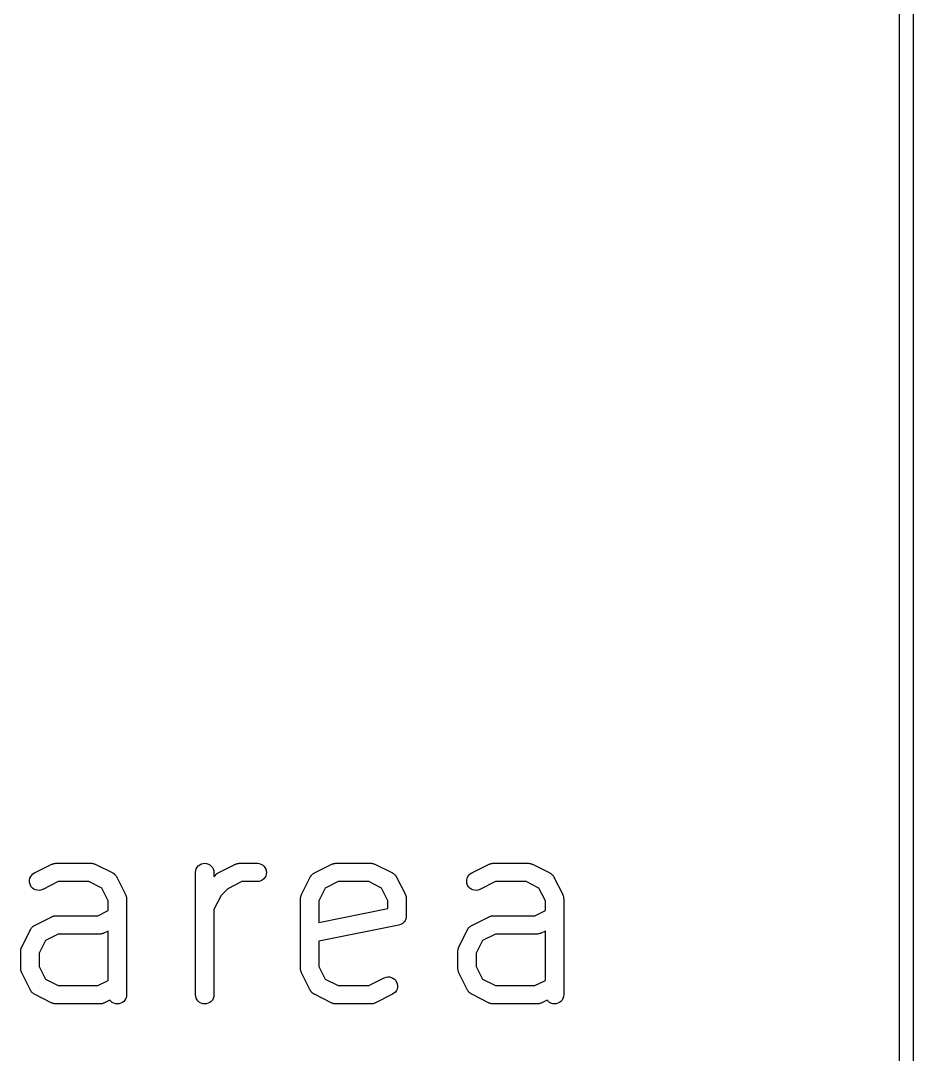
# Model space of a CAD drawing. Extents: x 1 to 169, y -122 to 5.
# Drawn here: x 125.35 to 135.07, y -17.45 to -6.19 of the extents above; entities that cross this region are included whole.
import ezdxf

# ---------------------------------------------------------------- set-up
doc = ezdxf.new("R2010")
doc.units = 0
doc.header["$MEASUREMENT"] = 0
doc.layers.add('BLACK', color=7, linetype='CONTINUOUS')

msp = doc.modelspace()

# ---------------------------------------------------------------- linework, layer by layer
at = {"layer": 'BLACK', "linetype": 'CONTINUOUS'}
for p, q in [((135.075, 4.99632), (135.075, -39.9963)), ((134.925, -39.925), (134.925, 4.925)), ((125.503, -15.4772), (125.693, -15.382)), ((125.693, -15.382), (125.695, -15.3814)), ((125.695, -15.3814), (125.697, -15.3804)), ((125.697, -15.3804), (125.7, -15.379)), ((125.7, -15.379), (125.707, -15.377)), ((125.707, -15.377), (125.713, -15.3746)), ((125.713, -15.3746), (125.716, -15.3742)), ((125.716, -15.3742), (125.719, -15.3733)), ((125.719, -15.3733), (125.725, -15.3727)), ((125.725, -15.3727), (125.732, -15.3716)), ((125.732, -15.3716), (125.735, -15.3717)), ((125.735, -15.3717), (125.738, -15.3714)), ((125.738, -15.3714), (126.119, -15.3714)), ((126.119, -15.3714), (126.12, -15.3714)), ((126.12, -15.3714), (126.123, -15.3718)), ((126.123, -15.3718), (126.126, -15.3717)), ((126.126, -15.3717), (126.133, -15.3729)), ((126.133, -15.3729), (126.14, -15.3736)), ((126.14, -15.3736), (126.143, -15.3745)), ((126.143, -15.3745), (126.146, -15.375)), ((126.146, -15.375), (126.152, -15.3774)), ((126.152, -15.3774), (126.158, -15.3795)), ((126.158, -15.3795), (126.161, -15.3809)), ((126.161, -15.3809), (126.164, -15.382)), ((126.164, -15.382), (126.354, -15.4772)), ((127.259, -15.4506), (127.265, -15.432)), ((127.265, -15.432), (127.275, -15.4149)), ((127.275, -15.4149), (127.287, -15.4)), ((127.287, -15.4), (127.302, -15.3878)), ((127.302, -15.3878), (127.32, -15.3787)), ((127.32, -15.3787), (127.338, -15.3732)), ((127.338, -15.3732), (127.358, -15.3714)), ((127.358, -15.3714), (127.377, -15.3735)), ((127.377, -15.3735), (127.396, -15.3792)), ((127.396, -15.3792), (127.413, -15.3885)), ((127.413, -15.3885), (127.428, -15.401)), ((127.428, -15.401), (127.44, -15.4161)), ((127.44, -15.4161), (127.45, -15.4333)), ((127.503, -15.4772), (127.693, -15.382)), ((127.693, -15.382), (127.695, -15.3814)), ((127.695, -15.3814), (127.697, -15.3804)), ((127.697, -15.3804), (127.7, -15.379)), ((127.7, -15.379), (127.707, -15.377)), ((127.707, -15.377), (127.713, -15.3746)), ((127.713, -15.3746), (127.716, -15.3742)), ((127.716, -15.3742), (127.719, -15.3733)), ((127.719, -15.3733), (127.725, -15.3727)), ((127.725, -15.3727), (127.732, -15.3716)), ((127.732, -15.3716), (127.735, -15.3717)), ((127.735, -15.3717), (127.738, -15.3714)), ((127.738, -15.3714), (127.929, -15.3714)), ((127.929, -15.3714), (127.93, -15.3714)), ((127.93, -15.3714), (127.949, -15.3736)), ((127.949, -15.3736), (127.968, -15.3795)), ((127.968, -15.3795), (127.985, -15.3889)), ((127.985, -15.3889), (128, -15.4015)), ((128, -15.4015), (128.012, -15.4167)), ((128.012, -15.4167), (128.021, -15.434)), ((128.551, -15.4772), (128.741, -15.382)), ((128.741, -15.382), (128.742, -15.3814)), ((128.742, -15.3814), (128.745, -15.3804)), ((128.745, -15.3804), (128.748, -15.379)), ((128.748, -15.379), (128.754, -15.377)), ((128.754, -15.377), (128.761, -15.3746)), ((128.761, -15.3746), (128.763, -15.3742)), ((128.763, -15.3742), (128.766, -15.3733)), ((128.766, -15.3733), (128.773, -15.3727)), ((128.773, -15.3727), (128.78, -15.3716)), ((128.78, -15.3716), (128.783, -15.3717)), ((128.783, -15.3717), (128.786, -15.3714)), ((128.786, -15.3714), (129.167, -15.3714)), ((129.167, -15.3714), (129.168, -15.3714)), ((129.168, -15.3714), (129.171, -15.3718)), ((129.171, -15.3718), (129.174, -15.3717)), ((129.174, -15.3717), (129.181, -15.3729)), ((129.181, -15.3729), (129.187, -15.3736)), ((129.187, -15.3736), (129.19, -15.3745)), ((129.19, -15.3745), (129.193, -15.375)), ((129.193, -15.375), (129.2, -15.3774)), ((129.2, -15.3774), (129.206, -15.3795)), ((129.206, -15.3795), (129.209, -15.3809)), ((129.209, -15.3809), (129.211, -15.382)), ((129.211, -15.382), (129.402, -15.4772)), ((130.265, -15.4772), (130.455, -15.382)), ((130.455, -15.382), (130.457, -15.3814)), ((130.457, -15.3814), (130.459, -15.3804)), ((130.459, -15.3804), (130.462, -15.379)), ((130.462, -15.379), (130.468, -15.377)), ((130.468, -15.377), (130.475, -15.3746)), ((130.475, -15.3746), (130.478, -15.3742)), ((130.478, -15.3742), (130.481, -15.3733)), ((130.481, -15.3733), (130.487, -15.3727)), ((130.487, -15.3727), (130.494, -15.3716)), ((130.494, -15.3716), (130.497, -15.3717)), ((130.497, -15.3717), (130.5, -15.3714)), ((130.5, -15.3714), (130.881, -15.3714)), ((130.881, -15.3714), (130.882, -15.3714)), ((130.882, -15.3714), (130.885, -15.3718)), ((130.885, -15.3718), (130.888, -15.3717)), ((130.888, -15.3717), (130.895, -15.3729)), ((130.895, -15.3729), (130.902, -15.3736)), ((130.902, -15.3736), (130.905, -15.3745)), ((130.905, -15.3745), (130.907, -15.375)), ((130.907, -15.375), (130.914, -15.3774)), ((130.914, -15.3774), (130.92, -15.3795)), ((130.92, -15.3795), (130.923, -15.3809)), ((130.923, -15.3809), (130.926, -15.382)), ((130.926, -15.382), (131.116, -15.4772)), ((125.448, -15.5537), (125.453, -15.5347)), ((125.453, -15.5347), (125.461, -15.5169)), ((125.461, -15.5169), (125.472, -15.501)), ((125.472, -15.501), (125.486, -15.4876)), ((125.486, -15.4876), (125.503, -15.4772)), ((126.354, -15.4772), (126.355, -15.4779)), ((126.355, -15.4779), (126.357, -15.479)), ((126.357, -15.479), (126.359, -15.4799)), ((126.359, -15.4799), (126.365, -15.4843)), ((126.365, -15.4843), (126.372, -15.4885)), ((126.372, -15.4885), (126.373, -15.49)), ((126.373, -15.49), (126.375, -15.4912)), ((126.375, -15.4912), (126.38, -15.4968)), ((126.38, -15.4968), (126.386, -15.5021)), ((126.386, -15.5021), (126.387, -15.5039)), ((126.387, -15.5039), (126.389, -15.5054)), ((126.389, -15.5054), (126.393, -15.5119)), ((126.393, -15.5119), (126.397, -15.5181)), ((126.397, -15.5181), (126.398, -15.5201)), ((126.398, -15.5201), (126.399, -15.5219)), ((126.399, -15.5219), (126.494, -15.7124)), ((127.257, -15.47), (127.259, -15.4506)), ((127.257, -15.4714), (127.257, -15.47)), ((127.257, -16.8048), (127.257, -15.4714)), ((127.45, -15.4333), (127.455, -15.452)), ((127.455, -15.452), (127.457, -15.4714)), ((127.457, -15.4714), (127.457, -15.5157)), ((127.457, -15.5157), (127.477, -15.496)), ((127.477, -15.496), (127.478, -15.495)), ((127.478, -15.495), (127.482, -15.4915)), ((127.482, -15.4915), (127.486, -15.4876)), ((127.486, -15.4876), (127.49, -15.4854)), ((127.49, -15.4854), (127.493, -15.4828)), ((127.493, -15.4828), (127.498, -15.4802)), ((127.498, -15.4802), (127.503, -15.4772)), ((127.999, -15.5424), (127.984, -15.5547)), ((128.011, -15.5273), (127.999, -15.5424)), ((128.021, -15.5102), (128.011, -15.5273)), ((128.021, -15.434), (128.027, -15.4527)), ((128.027, -15.4915), (128.021, -15.5102)), ((128.027, -15.4527), (128.029, -15.4721)), ((128.029, -15.4721), (128.027, -15.4915)), ((128.411, -15.7124), (128.506, -15.5219)), ((128.506, -15.5207), (128.508, -15.5189)), ((128.506, -15.5219), (128.506, -15.5207)), ((128.508, -15.5169), (128.513, -15.5107)), ((128.508, -15.5189), (128.508, -15.5169)), ((128.513, -15.5107), (128.517, -15.5043)), ((128.517, -15.5043), (128.519, -15.5028)), ((128.519, -15.5028), (128.52, -15.501)), ((128.52, -15.501), (128.525, -15.4958)), ((128.525, -15.4958), (128.531, -15.4903)), ((128.531, -15.4903), (128.532, -15.4891)), ((128.532, -15.4891), (128.534, -15.4876)), ((128.534, -15.4876), (128.54, -15.4836)), ((128.54, -15.4836), (128.547, -15.4792)), ((128.547, -15.4792), (128.549, -15.4784)), ((128.549, -15.4784), (128.551, -15.4772)), ((129.402, -15.4772), (129.403, -15.4779)), ((129.403, -15.4779), (129.405, -15.479)), ((129.405, -15.479), (129.407, -15.4799)), ((129.407, -15.4799), (129.413, -15.4843)), ((129.413, -15.4843), (129.419, -15.4885)), ((129.419, -15.4885), (129.421, -15.49)), ((129.421, -15.49), (129.423, -15.4912)), ((129.423, -15.4912), (129.428, -15.4968)), ((129.428, -15.4968), (129.433, -15.5021)), ((129.433, -15.5021), (129.435, -15.5039)), ((129.435, -15.5039), (129.436, -15.5054)), ((129.436, -15.5054), (129.44, -15.5119)), ((129.44, -15.5119), (129.445, -15.5181)), ((129.445, -15.5181), (129.445, -15.5201)), ((129.445, -15.5201), (129.447, -15.5219)), ((129.447, -15.5219), (129.542, -15.7124)), ((130.21, -15.5537), (130.215, -15.5347)), ((130.215, -15.5347), (130.223, -15.5169)), ((130.223, -15.5169), (130.234, -15.501)), ((130.234, -15.501), (130.248, -15.4876)), ((130.248, -15.4876), (130.265, -15.4772)), ((131.116, -15.4772), (131.117, -15.4779)), ((131.117, -15.4779), (131.119, -15.479)), ((131.119, -15.479), (131.121, -15.4799)), ((131.121, -15.4799), (131.127, -15.4843)), ((131.127, -15.4843), (131.134, -15.4885)), ((131.134, -15.4885), (131.135, -15.49)), ((131.135, -15.49), (131.137, -15.4912)), ((131.137, -15.4912), (131.142, -15.4968)), ((131.142, -15.4968), (131.148, -15.5021)), ((131.148, -15.5021), (131.149, -15.5039)), ((131.149, -15.5039), (131.15, -15.5054)), ((131.15, -15.5054), (131.155, -15.5119)), ((131.155, -15.5119), (131.159, -15.5181)), ((131.159, -15.5181), (131.16, -15.5201)), ((131.16, -15.5201), (131.161, -15.5219)), ((131.161, -15.5219), (131.256, -15.7124)), ((125.448, -15.5732), (125.448, -15.5537)), ((125.451, -15.5925), (125.448, -15.5732)), ((125.458, -15.6108), (125.451, -15.5925)), ((125.468, -15.6274), (125.458, -15.6108)), ((125.481, -15.6416), (125.468, -15.6274)), ((125.497, -15.6531), (125.481, -15.6416)), ((125.515, -15.6612), (125.497, -15.6531)), ((125.591, -15.6567), (125.573, -15.6635)), ((125.592, -15.6561), (125.591, -15.6567)), ((125.762, -15.5714), (125.592, -15.6561)), ((126.095, -15.5714), (125.762, -15.5714)), ((126.235, -15.6412), (126.095, -15.5714)), ((126.305, -15.7807), (126.235, -15.6412)), ((127.607, -15.6489), (127.535, -15.7211)), ((127.762, -15.5714), (127.607, -15.6489)), ((127.929, -15.5714), (127.762, -15.5714)), ((127.948, -15.5695), (127.929, -15.5714)), ((127.967, -15.5639), (127.948, -15.5695)), ((127.984, -15.5547), (127.967, -15.5639)), ((128.67, -15.6412), (128.6, -15.7807)), ((128.809, -15.5714), (128.67, -15.6412)), ((129.143, -15.5714), (128.809, -15.5714)), ((129.283, -15.6412), (129.143, -15.5714)), ((129.352, -15.7807), (129.283, -15.6412)), ((130.21, -15.5732), (130.21, -15.5537)), ((130.213, -15.5925), (130.21, -15.5732)), ((130.22, -15.6108), (130.213, -15.5925)), ((130.23, -15.6274), (130.22, -15.6108)), ((130.243, -15.6416), (130.23, -15.6274)), ((130.259, -15.6531), (130.243, -15.6416)), ((130.277, -15.6612), (130.259, -15.6531)), ((130.353, -15.6567), (130.335, -15.6635)), ((130.354, -15.6561), (130.353, -15.6567)), ((130.524, -15.5714), (130.354, -15.6561)), ((130.857, -15.5714), (130.524, -15.5714)), ((130.997, -15.6412), (130.857, -15.5714)), ((131.067, -15.7807), (130.997, -15.6412)), ((125.534, -15.6657), (125.515, -15.6612)), ((125.553, -15.6665), (125.534, -15.6657)), ((125.573, -15.6635), (125.553, -15.6665)), ((126.494, -15.7124), (126.495, -15.7137)), ((126.495, -15.7137), (126.496, -15.7164)), ((126.496, -15.7164), (126.497, -15.719)), ((126.497, -15.719), (126.499, -15.7256)), ((126.499, -15.7256), (126.502, -15.732)), ((126.502, -15.732), (126.502, -15.7349)), ((126.502, -15.7349), (126.503, -15.7377)), ((126.503, -15.7377), (126.504, -15.7445)), ((126.504, -15.7445), (126.505, -15.7513)), ((126.505, -15.7513), (126.504, -15.7542)), ((126.504, -15.7542), (126.505, -15.7571)), ((126.505, -15.7571), (126.505, -16.8048)), ((127.535, -15.7211), (127.457, -15.876)), ((128.4, -15.7499), (128.401, -15.7431)), ((128.4, -15.7528), (128.4, -15.7499)), ((128.4, -15.7557), (128.4, -15.7528)), ((128.4, -15.7571), (128.4, -15.7557)), ((128.4, -16.519), (128.4, -15.7571)), ((128.401, -15.7431), (128.402, -15.7364)), ((128.402, -15.7364), (128.403, -15.7335)), ((128.403, -15.7335), (128.404, -15.7306)), ((128.404, -15.7306), (128.406, -15.7243)), ((128.406, -15.7243), (128.408, -15.7177)), ((128.408, -15.7177), (128.41, -15.7152)), ((128.41, -15.7152), (128.411, -15.7124)), ((129.542, -15.7124), (129.542, -15.7137)), ((129.542, -15.7137), (129.543, -15.7164)), ((129.543, -15.7164), (129.545, -15.719)), ((129.545, -15.719), (129.547, -15.7256)), ((129.547, -15.7256), (129.549, -15.732)), ((129.549, -15.732), (129.55, -15.7349)), ((129.55, -15.7349), (129.55, -15.7377)), ((129.55, -15.7377), (129.551, -15.7445)), ((129.551, -15.7445), (129.552, -15.7513)), ((129.552, -15.7513), (129.552, -15.7542)), ((129.552, -15.7542), (129.552, -15.7571)), ((129.552, -15.7571), (129.552, -15.9476)), ((130.296, -15.6657), (130.277, -15.6612)), ((130.315, -15.6665), (130.296, -15.6657)), ((130.335, -15.6635), (130.315, -15.6665)), ((131.256, -15.7124), (131.257, -15.7137)), ((131.257, -15.7137), (131.258, -15.7164)), ((131.258, -15.7164), (131.259, -15.719)), ((131.259, -15.719), (131.261, -15.7256)), ((131.261, -15.7256), (131.263, -15.732)), ((131.263, -15.732), (131.264, -15.7349)), ((131.264, -15.7349), (131.265, -15.7377)), ((131.265, -15.7377), (131.265, -15.7445)), ((131.265, -15.7445), (131.266, -15.7513)), ((131.266, -15.7513), (131.266, -15.7542)), ((131.266, -15.7542), (131.267, -15.7571)), ((131.267, -15.7571), (131.267, -16.8048)), ((126.305, -15.8858), (126.305, -15.7807)), ((127.457, -15.876), (127.457, -16.8048)), ((128.6, -15.7807), (128.6, -16.0161)), ((128.6, -16.0161), (129.352, -15.8656)), ((129.352, -15.8656), (129.352, -15.7807)), ((131.067, -15.8858), (131.067, -15.7807)), ((125.503, -16.0487), (125.693, -15.9534)), ((125.693, -15.9534), (125.695, -15.9528)), ((125.695, -15.9528), (125.697, -15.9518)), ((125.697, -15.9518), (125.7, -15.9504)), ((125.7, -15.9504), (125.707, -15.9484)), ((125.707, -15.9484), (125.713, -15.9461)), ((125.713, -15.9461), (125.716, -15.9456)), ((125.716, -15.9456), (125.719, -15.9448)), ((125.719, -15.9448), (125.725, -15.9441)), ((125.725, -15.9441), (125.732, -15.943)), ((125.732, -15.943), (125.735, -15.9431)), ((125.735, -15.9431), (125.738, -15.9429)), ((125.738, -15.9429), (126.191, -15.9429)), ((126.191, -15.9429), (126.305, -15.8858)), ((129.54, -15.9952), (129.535, -16.0034)), ((129.544, -15.987), (129.54, -15.9952)), ((129.545, -15.9862), (129.544, -15.9866)), ((129.544, -15.9866), (129.544, -15.987)), ((129.547, -15.9773), (129.545, -15.9862)), ((129.55, -15.9684), (129.547, -15.9773)), ((129.551, -15.9582), (129.55, -15.9675)), ((129.55, -15.9675), (129.55, -15.968)), ((129.55, -15.968), (129.55, -15.9684)), ((129.552, -15.949), (129.551, -15.9582)), ((129.552, -15.9476), (129.552, -15.9481)), ((129.552, -15.9481), (129.552, -15.9481)), ((129.552, -15.9481), (129.552, -15.9482)), ((129.552, -15.9482), (129.552, -15.949)), ((130.265, -16.0487), (130.455, -15.9534)), ((130.455, -15.9534), (130.457, -15.9528)), ((130.457, -15.9528), (130.459, -15.9518)), ((130.459, -15.9518), (130.462, -15.9504)), ((130.462, -15.9504), (130.468, -15.9484)), ((130.468, -15.9484), (130.475, -15.9461)), ((130.475, -15.9461), (130.478, -15.9456)), ((130.478, -15.9456), (130.481, -15.9448)), ((130.481, -15.9448), (130.487, -15.9441)), ((130.487, -15.9441), (130.494, -15.943)), ((130.494, -15.943), (130.497, -15.9431)), ((130.497, -15.9431), (130.5, -15.9429)), ((130.5, -15.9429), (130.953, -15.9429)), ((130.953, -15.9429), (131.067, -15.8858)), ((125.363, -16.2838), (125.458, -16.0934)), ((125.458, -16.0934), (125.459, -16.0921)), ((125.459, -16.0921), (125.46, -16.0903)), ((125.46, -16.0903), (125.461, -16.0883)), ((125.461, -16.0883), (125.465, -16.0821)), ((125.465, -16.0821), (125.469, -16.0758)), ((125.469, -16.0758), (125.471, -16.0742)), ((125.471, -16.0742), (125.472, -16.0724)), ((125.472, -16.0724), (125.478, -16.0672)), ((125.478, -16.0672), (125.483, -16.0618)), ((125.483, -16.0618), (125.485, -16.0605)), ((125.485, -16.0605), (125.486, -16.059)), ((125.486, -16.059), (125.493, -16.055)), ((125.493, -16.055), (125.499, -16.0507)), ((125.499, -16.0507), (125.501, -16.0498)), ((125.501, -16.0498), (125.503, -16.0487)), ((129.472, -16.0457), (128.6, -16.2201)), ((129.481, -16.043), (129.472, -16.0457)), ((129.49, -16.0403), (129.481, -16.043)), ((129.491, -16.04), (129.49, -16.0401)), ((129.49, -16.0401), (129.49, -16.0403)), ((129.499, -16.0356), (129.491, -16.04)), ((129.507, -16.0313), (129.499, -16.0356)), ((129.508, -16.0308), (129.507, -16.031)), ((129.507, -16.031), (129.507, -16.0313)), ((129.515, -16.0249), (129.508, -16.0308)), ((129.522, -16.0191), (129.515, -16.0249)), ((129.523, -16.0187), (129.522, -16.0191)), ((129.529, -16.0112), (129.523, -16.0184)), ((129.523, -16.0184), (129.523, -16.0187)), ((129.535, -16.0041), (129.529, -16.0112)), ((129.535, -16.0034), (129.535, -16.0037)), ((129.535, -16.0037), (129.535, -16.0041)), ((130.125, -16.2838), (130.22, -16.0934)), ((130.22, -16.0934), (130.221, -16.0921)), ((130.221, -16.0921), (130.222, -16.0903)), ((130.222, -16.0903), (130.223, -16.0883)), ((130.223, -16.0883), (130.227, -16.0821)), ((130.227, -16.0821), (130.231, -16.0758)), ((130.231, -16.0758), (130.233, -16.0742)), ((130.233, -16.0742), (130.234, -16.0724)), ((130.234, -16.0724), (130.24, -16.0672)), ((130.24, -16.0672), (130.245, -16.0618)), ((130.245, -16.0618), (130.247, -16.0605)), ((130.247, -16.0605), (130.248, -16.059)), ((130.248, -16.059), (130.255, -16.055)), ((130.255, -16.055), (130.261, -16.0507)), ((130.261, -16.0507), (130.263, -16.0498)), ((130.263, -16.0498), (130.265, -16.0487)), ((125.622, -16.2126), (125.552, -16.3522)), ((125.762, -16.1429), (125.622, -16.2126)), ((126.214, -16.1429), (125.762, -16.1429)), ((126.217, -16.1426), (126.214, -16.1429)), ((126.22, -16.1427), (126.217, -16.1426)), ((126.227, -16.1416), (126.22, -16.1427)), ((126.234, -16.141), (126.227, -16.1416)), ((126.237, -16.1401), (126.234, -16.141)), ((126.239, -16.1396), (126.237, -16.1401)), ((126.246, -16.1373), (126.239, -16.1396)), ((126.252, -16.1353), (126.246, -16.1373)), ((126.255, -16.1339), (126.252, -16.1353)), ((126.258, -16.1329), (126.255, -16.1339)), ((126.259, -16.1323), (126.258, -16.1329)), ((126.305, -16.1094), (126.259, -16.1323)), ((126.305, -16.6477), (126.305, -16.1094)), ((128.6, -16.2201), (128.6, -16.4954)), ((130.384, -16.2126), (130.314, -16.3522)), ((130.524, -16.1429), (130.384, -16.2126)), ((130.976, -16.1429), (130.524, -16.1429)), ((130.979, -16.1426), (130.976, -16.1429)), ((130.982, -16.1427), (130.979, -16.1426)), ((130.989, -16.1416), (130.982, -16.1427)), ((130.996, -16.141), (130.989, -16.1416)), ((130.998, -16.1401), (130.996, -16.141)), ((131.001, -16.1396), (130.998, -16.1401)), ((131.008, -16.1373), (131.001, -16.1396)), ((131.014, -16.1353), (131.008, -16.1373)), ((131.017, -16.1339), (131.014, -16.1353)), ((131.02, -16.1329), (131.017, -16.1339)), ((131.021, -16.1323), (131.02, -16.1329)), ((131.067, -16.1094), (131.021, -16.1323)), ((131.067, -16.6477), (131.067, -16.1094)), ((125.352, -16.3272), (125.353, -16.3243)), ((125.352, -16.3286), (125.352, -16.3272)), ((125.352, -16.519), (125.352, -16.3286)), ((125.353, -16.3213), (125.354, -16.3146)), ((125.353, -16.3243), (125.353, -16.3213)), ((125.354, -16.3146), (125.355, -16.3078)), ((125.355, -16.305), (125.356, -16.3021)), ((125.355, -16.3078), (125.355, -16.305)), ((125.356, -16.3021), (125.358, -16.2957)), ((125.358, -16.2957), (125.36, -16.2892)), ((125.36, -16.2892), (125.362, -16.2866)), ((125.362, -16.2866), (125.363, -16.2838)), ((130.114, -16.3272), (130.115, -16.3243)), ((130.114, -16.3286), (130.114, -16.3272)), ((130.114, -16.519), (130.114, -16.3286)), ((130.115, -16.3213), (130.116, -16.3146)), ((130.115, -16.3243), (130.115, -16.3213)), ((130.116, -16.3078), (130.117, -16.305)), ((130.116, -16.3146), (130.116, -16.3078)), ((130.117, -16.305), (130.118, -16.3021)), ((130.118, -16.3021), (130.12, -16.2957)), ((130.12, -16.2957), (130.122, -16.2892)), ((130.122, -16.2892), (130.124, -16.2866)), ((130.124, -16.2866), (130.125, -16.2838)), ((125.552, -16.3522), (125.552, -16.4954)), ((130.314, -16.3522), (130.314, -16.4954)), ((125.353, -16.522), (125.352, -16.519)), ((125.353, -16.5249), (125.353, -16.522)), ((125.354, -16.5317), (125.353, -16.5249)), ((125.354, -16.5385), (125.354, -16.5317)), ((125.355, -16.5413), (125.354, -16.5385)), ((125.356, -16.5442), (125.355, -16.5413)), ((125.358, -16.5506), (125.356, -16.5442)), ((125.36, -16.5572), (125.358, -16.5506)), ((125.361, -16.5598), (125.36, -16.5572)), ((125.552, -16.4954), (125.622, -16.635)), ((128.4, -16.522), (128.4, -16.519)), ((128.4, -16.5249), (128.4, -16.522)), ((128.401, -16.5317), (128.4, -16.5249)), ((128.402, -16.5385), (128.401, -16.5317)), ((128.403, -16.5413), (128.402, -16.5385)), ((128.403, -16.5442), (128.403, -16.5413)), ((128.406, -16.5506), (128.403, -16.5442)), ((128.408, -16.5572), (128.406, -16.5506)), ((128.409, -16.5598), (128.408, -16.5572)), ((128.6, -16.4954), (128.67, -16.635)), ((130.115, -16.522), (130.114, -16.519)), ((130.114, -16.5249), (130.115, -16.522)), ((130.116, -16.5317), (130.114, -16.5249)), ((130.116, -16.5385), (130.116, -16.5317)), ((130.117, -16.5413), (130.116, -16.5385)), ((130.117, -16.5442), (130.117, -16.5413)), ((130.12, -16.5506), (130.117, -16.5442)), ((130.122, -16.5572), (130.12, -16.5506)), ((130.123, -16.5598), (130.122, -16.5572)), ((130.314, -16.4954), (130.384, -16.635)), ((125.362, -16.5625), (125.361, -16.5598)), ((125.363, -16.5638), (125.362, -16.5625)), ((125.458, -16.7542), (125.363, -16.5638)), ((125.622, -16.635), (125.762, -16.7048)), ((126.191, -16.7048), (126.305, -16.6477)), ((128.41, -16.5625), (128.409, -16.5598)), ((128.411, -16.5638), (128.41, -16.5625)), ((128.506, -16.7542), (128.411, -16.5638)), ((128.67, -16.635), (128.809, -16.7048)), ((129.143, -16.7048), (129.312, -16.6201)), ((129.312, -16.6201), (129.314, -16.6195)), ((129.314, -16.6195), (129.332, -16.6127)), ((129.332, -16.6127), (129.351, -16.6097)), ((129.351, -16.6097), (129.371, -16.6105)), ((129.371, -16.6105), (129.39, -16.615)), ((129.39, -16.615), (129.407, -16.6231)), ((129.407, -16.6231), (129.423, -16.6346)), ((129.423, -16.6346), (129.437, -16.6488)), ((129.437, -16.6488), (129.447, -16.6654)), ((129.447, -16.6654), (129.454, -16.6837)), ((130.124, -16.5625), (130.123, -16.5598)), ((130.125, -16.5638), (130.124, -16.5625)), ((130.22, -16.7542), (130.125, -16.5638)), ((130.384, -16.635), (130.524, -16.7048)), ((130.953, -16.7048), (131.067, -16.6477)), ((125.459, -16.7561), (125.458, -16.7542)), ((125.46, -16.7581), (125.459, -16.7561)), ((125.465, -16.7643), (125.46, -16.7581)), ((125.469, -16.7708), (125.465, -16.7643)), ((125.47, -16.7723), (125.469, -16.7708)), ((125.471, -16.7741), (125.47, -16.7723)), ((125.477, -16.7794), (125.471, -16.7741)), ((125.482, -16.785), (125.477, -16.7794)), ((125.762, -16.7048), (126.191, -16.7048)), ((128.507, -16.7561), (128.506, -16.7542)), ((128.508, -16.7581), (128.507, -16.7561)), ((128.512, -16.7643), (128.508, -16.7581)), ((128.516, -16.7708), (128.512, -16.7643)), ((128.518, -16.7723), (128.516, -16.7708)), ((128.519, -16.7741), (128.518, -16.7723)), ((128.524, -16.7794), (128.519, -16.7741)), ((128.53, -16.785), (128.524, -16.7794)), ((128.809, -16.7048), (129.143, -16.7048)), ((129.433, -16.7752), (129.418, -16.7886)), ((129.444, -16.7593), (129.433, -16.7752)), ((129.452, -16.7415), (129.444, -16.7593)), ((129.456, -16.7225), (129.452, -16.7415)), ((129.454, -16.6837), (129.457, -16.703)), ((129.457, -16.703), (129.456, -16.7225)), ((130.221, -16.7561), (130.22, -16.7542)), ((130.222, -16.7581), (130.221, -16.7561)), ((130.226, -16.7643), (130.222, -16.7581)), ((130.23, -16.7708), (130.226, -16.7643)), ((130.232, -16.7723), (130.23, -16.7708)), ((130.233, -16.7741), (130.232, -16.7723)), ((130.239, -16.7794), (130.233, -16.7741)), ((130.244, -16.785), (130.239, -16.7794)), ((130.524, -16.7048), (130.953, -16.7048)), ((125.484, -16.7862), (125.482, -16.785)), ((125.485, -16.7877), (125.484, -16.7862)), ((125.492, -16.7919), (125.485, -16.7877)), ((125.498, -16.7963), (125.492, -16.7919)), ((125.5, -16.7972), (125.498, -16.7963)), ((125.502, -16.7983), (125.5, -16.7972)), ((125.503, -16.799), (125.502, -16.7983)), ((125.693, -16.8942), (125.503, -16.799)), ((125.696, -16.8953), (125.693, -16.8942)), ((125.699, -16.8967), (125.696, -16.8953)), ((126.255, -16.8958), (126.252, -16.8972)), ((126.258, -16.8948), (126.255, -16.8958)), ((126.259, -16.8942), (126.258, -16.8948)), ((126.323, -16.8621), (126.259, -16.8942)), ((126.334, -16.8752), (126.323, -16.8621)), ((126.349, -16.8877), (126.334, -16.8752)), ((126.366, -16.8969), (126.349, -16.8877)), ((126.46, -16.8884), (126.442, -16.8975)), ((126.475, -16.8762), (126.46, -16.8884)), ((126.487, -16.8613), (126.475, -16.8762)), ((126.497, -16.8442), (126.487, -16.8613)), ((126.503, -16.8256), (126.497, -16.8442)), ((126.505, -16.8062), (126.503, -16.8256)), ((126.505, -16.8048), (126.505, -16.8062)), ((127.259, -16.8242), (127.257, -16.8048)), ((127.265, -16.8429), (127.259, -16.8242)), ((127.274, -16.8601), (127.265, -16.8429)), ((127.286, -16.8752), (127.274, -16.8601)), ((127.301, -16.8877), (127.286, -16.8752)), ((127.318, -16.8969), (127.301, -16.8877)), ((127.412, -16.8884), (127.395, -16.8975)), ((127.427, -16.8762), (127.412, -16.8884)), ((127.44, -16.8613), (127.427, -16.8762)), ((127.449, -16.8442), (127.44, -16.8613)), ((127.455, -16.8256), (127.449, -16.8442)), ((127.457, -16.8062), (127.455, -16.8256)), ((127.457, -16.8048), (127.457, -16.8062)), ((128.531, -16.7862), (128.53, -16.785)), ((128.533, -16.7877), (128.531, -16.7862)), ((128.539, -16.7919), (128.533, -16.7877)), ((128.545, -16.7963), (128.539, -16.7919)), ((128.547, -16.7972), (128.545, -16.7963)), ((128.549, -16.7983), (128.547, -16.7972)), ((128.551, -16.799), (128.549, -16.7983)), ((128.741, -16.8942), (128.551, -16.799)), ((128.744, -16.8953), (128.741, -16.8942)), ((128.746, -16.8967), (128.744, -16.8953)), ((129.207, -16.8958), (129.205, -16.8972)), ((129.21, -16.8948), (129.207, -16.8958)), ((129.211, -16.8942), (129.21, -16.8948)), ((129.402, -16.799), (129.211, -16.8942)), ((129.418, -16.7886), (129.402, -16.799)), ((130.246, -16.7862), (130.244, -16.785)), ((130.247, -16.7877), (130.246, -16.7862)), ((130.254, -16.7919), (130.247, -16.7877)), ((130.26, -16.7963), (130.254, -16.7919)), ((130.262, -16.7972), (130.26, -16.7963)), ((130.264, -16.7983), (130.262, -16.7972)), ((130.265, -16.799), (130.264, -16.7983)), ((130.455, -16.8942), (130.265, -16.799)), ((130.458, -16.8953), (130.455, -16.8942)), ((130.461, -16.8967), (130.458, -16.8953)), ((131.017, -16.8958), (131.014, -16.8972)), ((131.02, -16.8948), (131.017, -16.8958)), ((131.021, -16.8942), (131.02, -16.8948)), ((131.085, -16.8621), (131.021, -16.8942)), ((131.096, -16.8752), (131.085, -16.8621)), ((131.111, -16.8877), (131.096, -16.8752)), ((131.128, -16.8969), (131.111, -16.8877)), ((131.221, -16.8884), (131.204, -16.8975)), ((131.237, -16.8762), (131.221, -16.8884)), ((131.249, -16.8613), (131.237, -16.8762)), ((131.259, -16.8442), (131.249, -16.8613)), ((131.264, -16.8256), (131.259, -16.8442)), ((131.267, -16.8062), (131.264, -16.8256)), ((131.267, -16.8048), (131.267, -16.8062)), ((125.705, -16.8987), (125.699, -16.8967)), ((125.712, -16.9012), (125.705, -16.8987)), ((125.714, -16.9017), (125.712, -16.9012)), ((125.717, -16.9026), (125.714, -16.9017)), ((125.724, -16.9033), (125.717, -16.9026)), ((125.731, -16.9045), (125.724, -16.9033)), ((125.734, -16.9044), (125.731, -16.9045)), ((125.737, -16.9048), (125.734, -16.9044)), ((125.738, -16.9048), (125.737, -16.9048)), ((126.214, -16.9048), (125.738, -16.9048)), ((126.217, -16.9045), (126.214, -16.9048)), ((126.22, -16.9046), (126.217, -16.9045)), ((126.227, -16.9035), (126.22, -16.9046)), ((126.234, -16.9029), (126.227, -16.9035)), ((126.237, -16.902), (126.234, -16.9029)), ((126.239, -16.9015), (126.237, -16.902)), ((126.246, -16.8992), (126.239, -16.9015)), ((126.252, -16.8972), (126.246, -16.8992)), ((126.385, -16.9027), (126.366, -16.8969)), ((126.404, -16.9048), (126.385, -16.9027)), ((126.423, -16.903), (126.404, -16.9048)), ((126.442, -16.8975), (126.423, -16.903)), ((127.337, -16.9027), (127.318, -16.8969)), ((127.356, -16.9048), (127.337, -16.9027)), ((127.376, -16.903), (127.356, -16.9048)), ((127.395, -16.8975), (127.376, -16.903)), ((128.753, -16.8987), (128.746, -16.8967)), ((128.759, -16.9012), (128.753, -16.8987)), ((128.762, -16.9017), (128.759, -16.9012)), ((128.765, -16.9026), (128.762, -16.9017)), ((128.772, -16.9033), (128.765, -16.9026)), ((128.778, -16.9045), (128.772, -16.9033)), ((128.781, -16.9044), (128.778, -16.9045)), ((128.784, -16.9048), (128.781, -16.9044)), ((128.786, -16.9048), (128.784, -16.9048)), ((129.167, -16.9048), (128.786, -16.9048)), ((129.17, -16.9045), (129.167, -16.9048)), ((129.173, -16.9046), (129.17, -16.9045)), ((129.179, -16.9035), (129.173, -16.9046)), ((129.186, -16.9029), (129.179, -16.9035)), ((129.189, -16.902), (129.186, -16.9029)), ((129.192, -16.9015), (129.189, -16.902)), ((129.198, -16.8992), (129.192, -16.9015)), ((129.205, -16.8972), (129.198, -16.8992)), ((130.467, -16.8987), (130.461, -16.8967)), ((130.474, -16.9012), (130.467, -16.8987)), ((130.476, -16.9017), (130.474, -16.9012)), ((130.479, -16.9026), (130.476, -16.9017)), ((130.486, -16.9033), (130.479, -16.9026)), ((130.493, -16.9045), (130.486, -16.9033)), ((130.496, -16.9044), (130.493, -16.9045)), ((130.499, -16.9048), (130.496, -16.9044)), ((130.5, -16.9048), (130.499, -16.9048)), ((130.976, -16.9048), (130.5, -16.9048)), ((130.979, -16.9045), (130.976, -16.9048)), ((130.982, -16.9046), (130.979, -16.9045)), ((130.989, -16.9035), (130.982, -16.9046)), ((130.996, -16.9029), (130.989, -16.9035)), ((130.998, -16.902), (130.996, -16.9029)), ((131.001, -16.9015), (130.998, -16.902)), ((131.008, -16.8992), (131.001, -16.9015)), ((131.014, -16.8972), (131.008, -16.8992)), ((131.147, -16.9027), (131.128, -16.8969)), ((131.166, -16.9048), (131.147, -16.9027)), ((131.185, -16.903), (131.166, -16.9048)), ((131.204, -16.8975), (131.185, -16.903))]:
    msp.add_line(p, q, dxfattribs=at)

doc.saveas('drawing.dxf')
